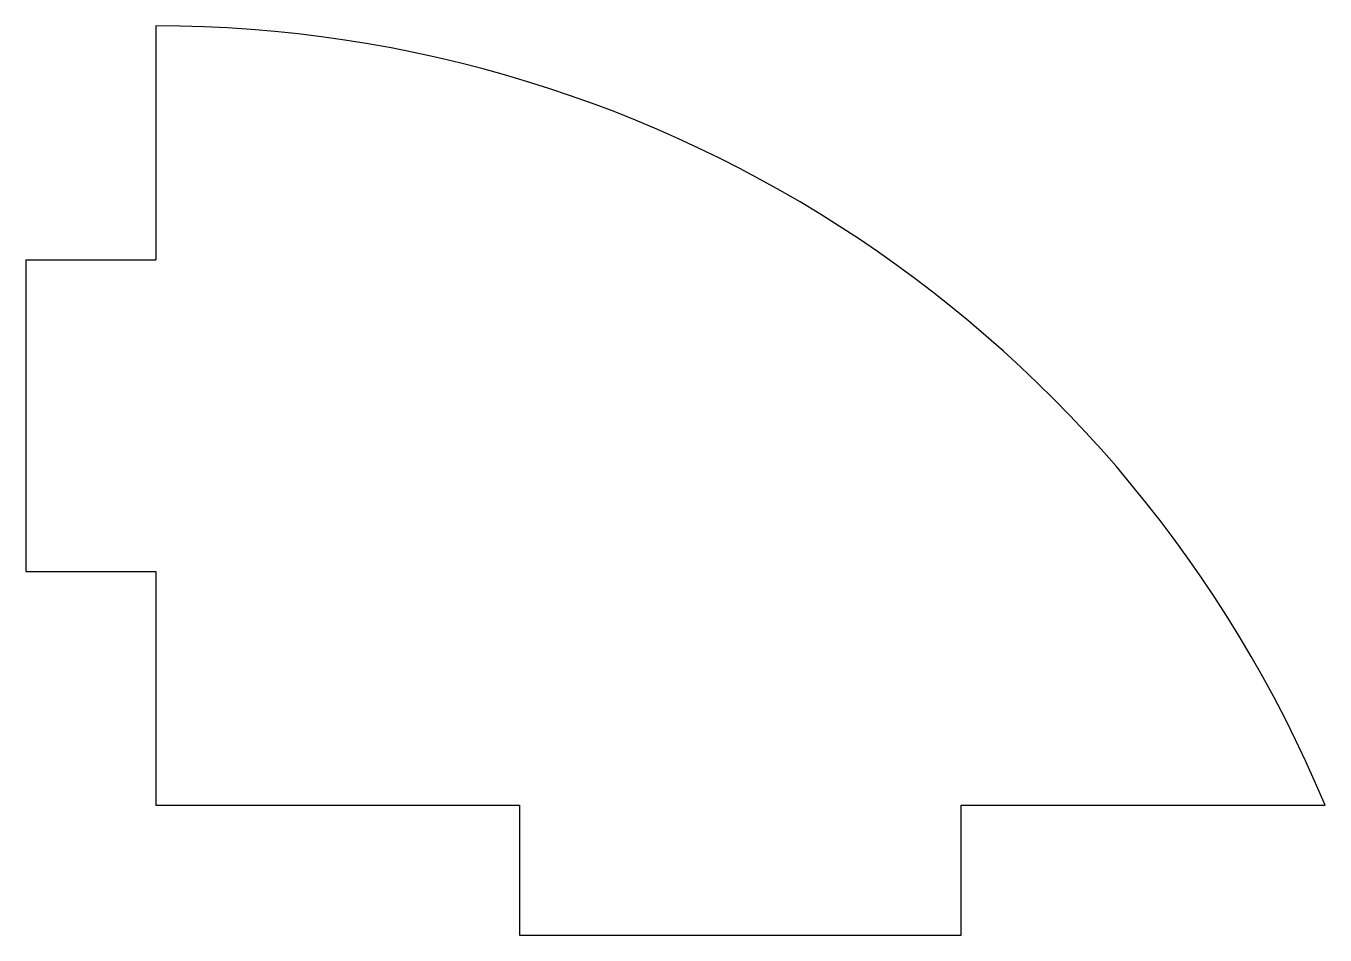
# Model space of a CAD drawing. Extents: x 0 to 1.25, y 0 to 0.88.
import ezdxf

# ---------------------------------------------------------------- set-up
doc = ezdxf.new("R2010")
doc.units = 0
doc.layers.add('VISIBLE', color=7, linetype='CONTINUOUS')

msp = doc.modelspace()

# ---------------------------------------------------------------- linework, layer by layer
at = {"layer": 'VISIBLE'}
for p, q in [((0.125, 0.875, 0.125), (0.125, 0.65, 0.125)), ((0, 0.65, 0.125), (0.125, 0.65, 0.125)), ((0, 0.65, 0.125), (0, 0.35, 0.125)), ((0, 0.35, 0.125), (0.125, 0.35, 0.125)), ((0.125, 0.35, 0.125), (0.125, 0.125, 0.125)), ((0.125, 0.125, 0.125), (0.475, 0.125, 0.125)), ((0.475, 0.125, 0.125), (0.475, 0, 0.125)), ((0.9, 0, 0.125), (0.9, 0.125, 0.125)), ((0.9, 0.125, 0.125), (1.25, 0.125, 0.125)), ((0.475, 0, 0.125), (0.9, 0, 0.125))]:
    msp.add_line(p, q, dxfattribs=at)
msp.add_arc((0.125, -0.34375, 0.125), 1.21875, 22.61986, 90, dxfattribs=at)

doc.saveas('drawing.dxf')
